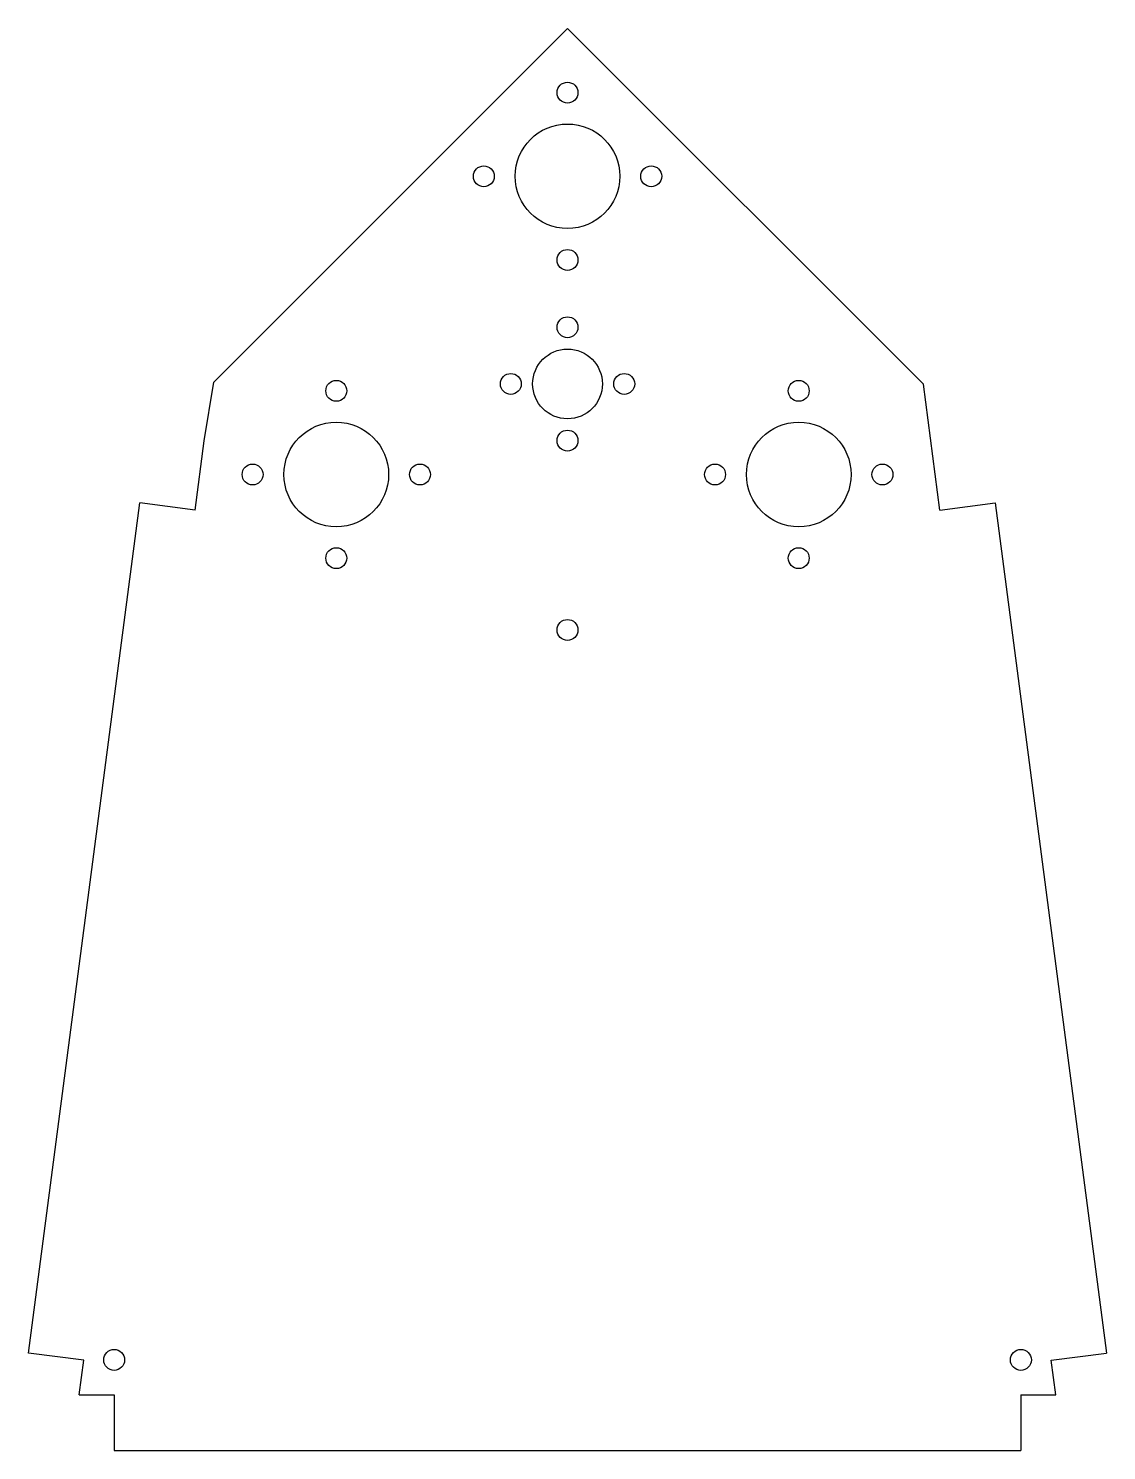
# Model space of a CAD drawing. Header units: millimetres. Extents: x -219 to -64, y -46 to 158.
import ezdxf

# ---------------------------------------------------------------- set-up
doc = ezdxf.new("R2010")
doc.units = ezdxf.units.MM

msp = doc.modelspace()

# ---------------------------------------------------------------- linework, layer by layer
at = {"color": 7, "linetype": 'Continuous', "lineweight": 25}
for p, q in [((-192.15, 107.38), (-141.42, 158.11)), ((-90.38, 107.07), (-141.42, 158.11)), ((-193.52, 98.94), (-192.15, 107.38)), ((-88.02, 89.02), (-90.38, 107.07)), ((-194.82, 89.02), (-193.52, 98.94)), ((-218.71, -31.88), (-202.75, 90.06)), ((-194.82, 89.02), (-202.75, 90.06)), ((-88.02, 89.02), (-80.09, 90.06)), ((-80.09, 90.06), (-64.14, -31.88)), ((-210.77, -32.92), (-218.71, -31.88)), ((-72.07, -32.92), (-64.14, -31.88)), ((-211.42, -37.87), (-210.77, -32.92)), ((-71.42, -37.87), (-72.07, -32.92)), ((-211.42, -37.87), (-206.42, -37.87)), ((-206.42, -37.87), (-206.42, -45.87)), ((-76.42, -37.87), (-76.42, -45.87)), ((-76.42, -37.87), (-71.42, -37.87)), ((-206.42, -45.87), (-76.42, -45.87))]:
    msp.add_line(p, q, dxfattribs=at)
for centre, radius in [((-141.42, 148.9), 1.5), ((-141.42, 136.9), 7.5), ((-153.42, 136.9), 1.5), ((-129.42, 136.9), 1.5), ((-141.42, 124.9), 1.5), ((-141.42, 115.25), 1.5), ((-141.42, 107.12), 5), ((-149.55, 107.12), 1.5), ((-133.29, 107.12), 1.5), ((-174.57, 106.13), 1.5), ((-108.27, 106.13), 1.5), ((-174.57, 94.13), 7.5), ((-141.42, 98.99), 1.5), ((-108.27, 94.13), 7.5), ((-186.57, 94.13), 1.5), ((-162.57, 94.13), 1.5), ((-120.27, 94.13), 1.5), ((-96.27, 94.13), 1.5), ((-174.57, 82.13), 1.5), ((-108.27, 82.13), 1.5), ((-141.42, 71.83), 1.5), ((-206.42, -32.87), 1.5), ((-76.42, -32.87), 1.5)]:
    msp.add_circle(centre, radius, dxfattribs=at)

doc.saveas('drawing.dxf')
